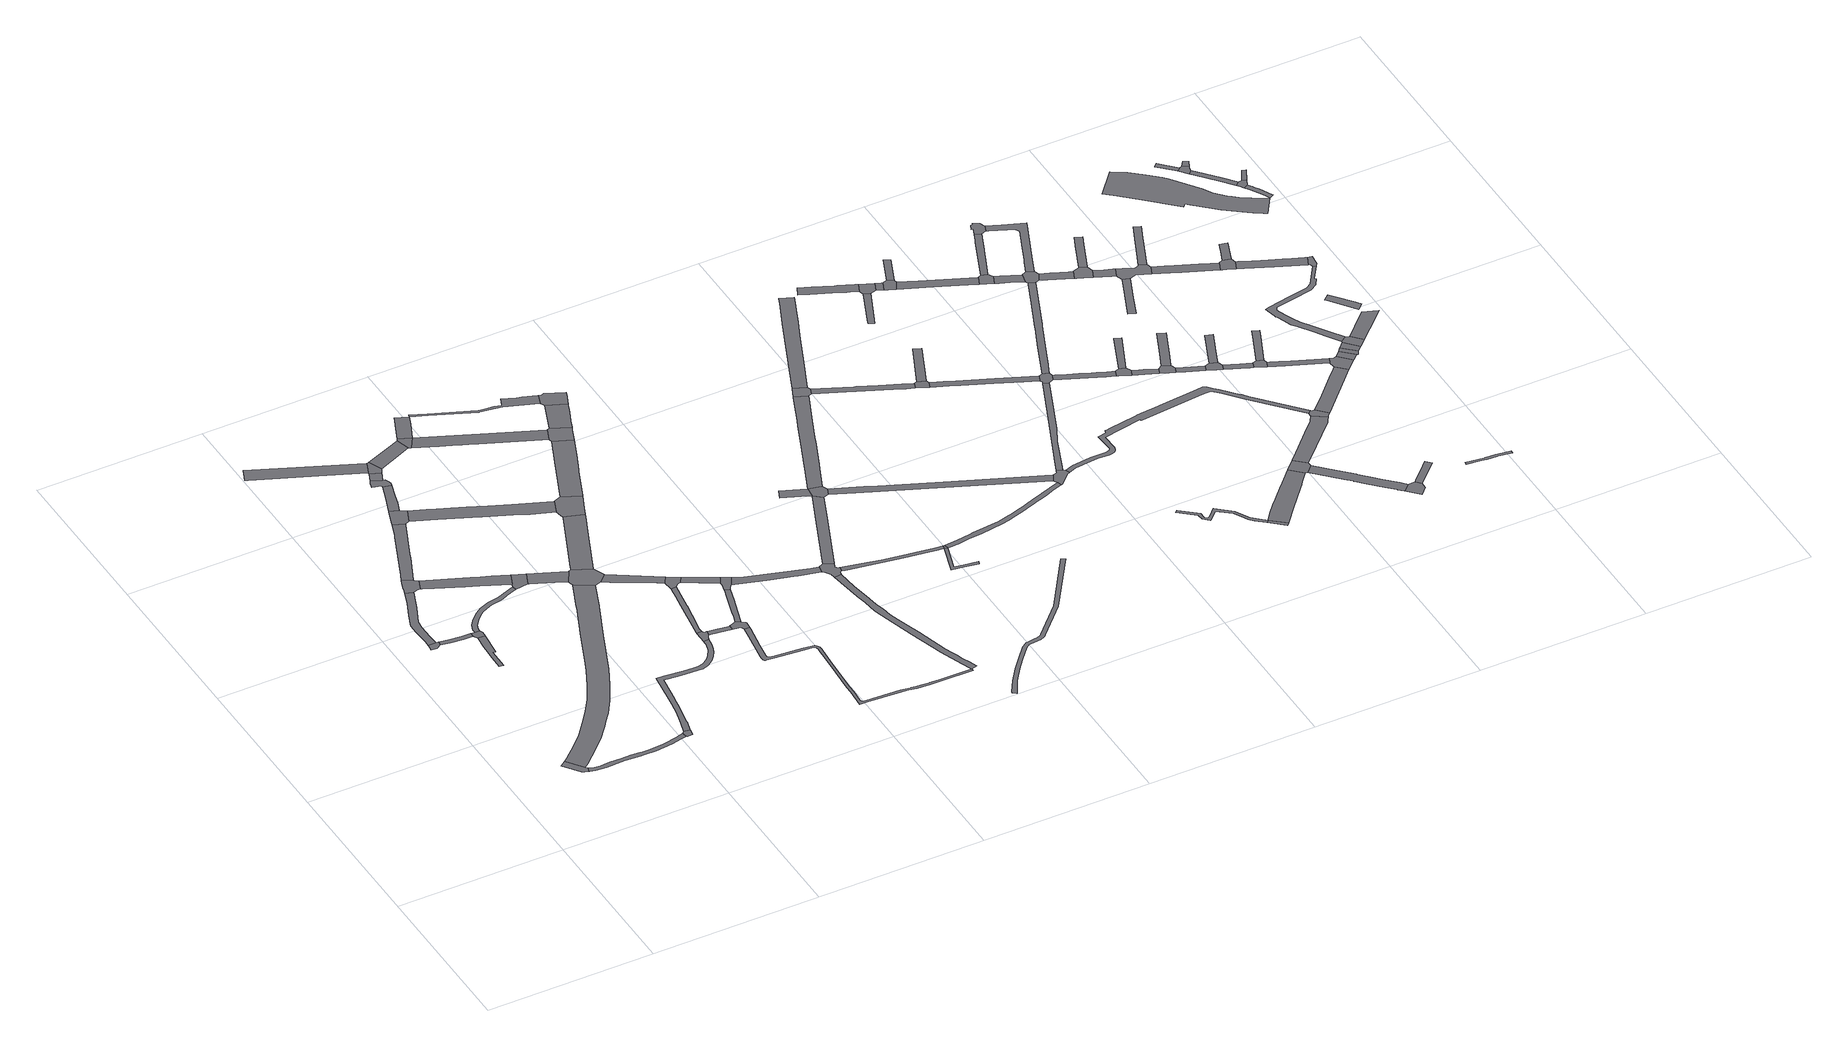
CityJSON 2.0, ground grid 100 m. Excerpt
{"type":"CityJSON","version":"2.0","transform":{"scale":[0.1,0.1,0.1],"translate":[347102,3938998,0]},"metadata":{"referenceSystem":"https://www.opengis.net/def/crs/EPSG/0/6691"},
"CityObjects":{
"road1":{"type":"Road","geometry":[{"type":"MultiSurface","lod":"1","boundaries":[[[0,1,2,3,4,5,6]]]}]},
"road2":{"type":"Road","geometry":[{"type":"MultiSurface","lod":"1","boundaries":[[[7,8,9,10,11,12,13]]]}]},
"road3":{"type":"Road","attributes":{"RoadStructureAttribute.sectionType":"1"},"geometry":[{"type":"MultiSurface","lod":"1","boundaries":[[[5,14,15,16,17,18,19,20,21,22,23,24,25,26,27,28,29,30,31,32,33,34,35,36,37,38,39,40,6]]]}]},
"road4":{"type":"Road","attributes":{"RoadStructureAttribute.sectionType":"1"},"geometry":[{"type":"MultiSurface","lod":"1","boundaries":[[[9,41,42,43,44,45,46,47,48,49,50,51,52,53,54,55,56,57,10]]]}]},
"road5":{"type":"Road","attributes":{"RoadStructureAttribute.sectionType":"1"},"geometry":[{"type":"MultiSurface","lod":"1","boundaries":[[[58,59,60,8,7,61,62,63,64,65]]]}]},
"road6":{"type":"Road","attributes":{"RoadStructureAttribute.sectionType":"1"},"geometry":[{"type":"MultiSurface","lod":"1","boundaries":[[[66,67,68,69,70,71,72,73,74,75]]]}]},
"road7":{"type":"Road","geometry":[{"type":"MultiSurface","lod":"1","boundaries":[[[65,64,75,74,76,77,78]]]}]},
"road8":{"type":"Road","geometry":[{"type":"MultiSurface","lod":"1","boundaries":[[[49,79,80,81,82,83,84,85,86,87,88,50]]]}]},
"road9":{"type":"Road","attributes":{"RoadStructureAttribute.sectionType":"1"},"geometry":[{"type":"MultiSurface","lod":"1","boundaries":[[[89,90,91,92,93,94,95,96,97,98,99,100,101,102,103,1,0,104,105,106,107,108,109,110,111,112,113,114,115,116,117,118,119]]]}]},
"road10":{"type":"Road","geometry":[{"type":"MultiSurface","lod":"1","boundaries":[[[25,120,121,122,123,124,26]]]}]},
"road11":{"type":"Road","attributes":{"RoadStructureAttribute.sectionType":"1"},"geometry":[{"type":"MultiSurface","lod":"1","boundaries":[[[77,125,126,127,128,129,130,131,132,133,134,135,136,137,138,139,140,141,142,143,144,145,78]]]}]},
"road12":{"type":"Road","attributes":{"RoadStructureAttribute.sectionType":"1"},"geometry":[{"type":"MultiSurface","lod":"1","boundaries":[[[146,147,148,149,84,83,150,151,152,153,154]]]}]},
"road13":{"type":"Road","attributes":{"RoadStructureAttribute.sectionType":"1"},"geometry":[{"type":"MultiSurface","lod":"1","boundaries":[[[155,156,157,158,81,80,159,160,161,162,163]]]}]},
"road14":{"type":"Road","attributes":{"RoadStructureAttribute.sectionType":"1"},"geometry":[{"type":"MultiSurface","lod":"1","boundaries":[[[164,165,166,167,168,169,170,171]]]}]},
"road15":{"type":"Road","geometry":[{"type":"MultiSurface","lod":"1","boundaries":[[[172,173,174,175,176,146,154,177]]]}]},
"road16":{"type":"Road","geometry":[{"type":"MultiSurface","lod":"1","boundaries":[[[135,178,179,155,163,136]]]}]},
"road17":{"type":"Road","attributes":{"RoadStructureAttribute.sectionType":"1"},"geometry":[{"type":"MultiSurface","lod":"1","boundaries":[[[180,181,182,183,184,175,174]]]}]},
"road18":{"type":"Road","attributes":{"RoadStructureAttribute.sectionType":"1"},"geometry":[{"type":"MultiSurface","lod":"1","boundaries":[[[185,186,187,188,189,190,191,192,193,194,195,196,197,198,199,200,201,202,124,123,203,204,205,206,207,208,209,210,211,212,213,214,215,216,217,218,219,220,221,222,223]]]}]},
"road19":{"type":"Road","geometry":[{"type":"MultiSurface","lod":"1","boundaries":[[[224,225,183,182,226,227,228,229,230,231]]]}]},
"road20":{"type":"Road","attributes":{"RoadStructureAttribute.sectionType":"1"},"geometry":[{"type":"MultiSurface","lod":"1","boundaries":[[[230,229,232,233]]]}]},
"road21":{"type":"Road","geometry":[{"type":"MultiSurface","lod":"1","boundaries":[[[233,232,234,235,236,164,171]]]}]},
"road22":{"type":"Road","attributes":{"RoadStructureAttribute.sectionType":"1"},"geometry":[{"type":"MultiSurface","lod":"1","boundaries":[[[237,179,178,238,239,240]]]}]},
"road23":{"type":"Road","attributes":{"RoadStructureAttribute.sectionType":"1"},"geometry":[{"type":"MultiSurface","lod":"1","boundaries":[[[234,241,242,243,244,245,235]]]}]},
"road24":{"type":"Road","geometry":[{"type":"MultiSurface","lod":"1","boundaries":[[[246,237,240,89,119,247,248,249]]]}]},
"road25":{"type":"Road","attributes":{"RoadStructureAttribute.sectionType":"1"},"geometry":[{"type":"MultiSurface","lod":"1","boundaries":[[[250,251,252,253,254,255,256,257,258,259,260,261,262,263,264,172,177]]]}]},
"road26":{"type":"Road","geometry":[{"type":"MultiSurface","lod":"1","boundaries":[[[222,265,266,267,268,269,270,271,272,223]]]}]},
"road27":{"type":"Road","geometry":[{"type":"MultiSurface","lod":"1","boundaries":[[[273,244,243,274,275]]]}]},
"road28":{"type":"Road","attributes":{"RoadStructureAttribute.sectionType":"1"},"geometry":[{"type":"MultiSurface","lod":"1","boundaries":[[[276,277,278,279,280,281,282,283,284,285,248,247]]]}]},
"road29":{"type":"Road","attributes":{"RoadStructureAttribute.sectionType":"1"},"geometry":[{"type":"MultiSurface","lod":"1","boundaries":[[[286,287,288,289,267,266,290,291,292,293]]]}]},
"road30":{"type":"Road","attributes":{"RoadStructureAttribute.sectionType":"1"},"geometry":[{"type":"MultiSurface","lod":"1","boundaries":[[[294,295,296,297,298,299,300,301,302,303,304,246,249]]]}]},
"road31":{"type":"Road","attributes":{"RoadStructureAttribute.sectionType":"1"},"geometry":[{"type":"MultiSurface","lod":"1","boundaries":[[[305,306,307,308,309,271,270,310,311,312,313,314,315]]]}]},
"road32":{"type":"Road","attributes":{"RoadStructureAttribute.sectionType":"1"},"geometry":[{"type":"MultiSurface","lod":"1","boundaries":[[[316,317,318,319,320,273,275]]]}]},
"road33":{"type":"Road","geometry":[{"type":"MultiSurface","lod":"1","boundaries":[[[321,322,323,324,325,326,293,292,327,328]]]}]},
"road34":{"type":"Road","geometry":[{"type":"MultiSurface","lod":"1","boundaries":[[[329,330,285,284,305,315,331,332]]]}]},
"road35":{"type":"Road","geometry":[{"type":"MultiSurface","lod":"1","boundaries":[[[333,257,256,334,299,298,335,336]]]}]},
"road36":{"type":"Road","attributes":{"RoadStructureAttribute.sectionType":"1"},"geometry":[{"type":"MultiSurface","lod":"1","boundaries":[[[337,338,339,340,341,342,343,344,326,325]]]}]},
"road37":{"type":"Road","attributes":{"RoadStructureAttribute.sectionType":"1"},"geometry":[{"type":"MultiSurface","lod":"1","boundaries":[[[345,346,347,329,332,348,349,350,351,352]]]}]},
"road38":{"type":"Road","attributes":{"RoadStructureAttribute.sectionType":"1"},"geometry":[{"type":"MultiSurface","lod":"1","boundaries":[[[274,353,354,355,356,357,358,359,360,361,362,363,275]]]}]},
"road39":{"type":"Road","geometry":[{"type":"MultiSurface","lod":"1","boundaries":[[[364,340,339,365,366,367,368,369,345,352]]]}]},
"road40":{"type":"Road","attributes":{"RoadStructureAttribute.sectionType":"1"},"geometry":[{"type":"MultiSurface","lod":"1","boundaries":[[[370,371,372,373,374,375,376,377,378,379,380,381,382,383,384,385,386,387,388,389,390,391,392,393,394,395,396,397,398,399,400,401,402,403,404,405,406,407,408,409,410,411,412,413,414,415,416,417,418,419,420,421,422,423,424,425,426,427,428,429,430,431,432,433,434,435,436,437,438,439,440,441,442,443,444,445,321,328]]]}]},
"road41":{"type":"Road","attributes":{"RoadStructureAttribute.sectionType":"1"},"geometry":[{"type":"MultiSurface","lod":"1","boundaries":[[[446,447,448,449,450,451,452,333,336]]]}]},
"road42":{"type":"Road","attributes":{"RoadStructureAttribute.sectionType":"1"},"geometry":[{"type":"MultiSurface","lod":"1","boundaries":[[[453,454,455,456,457,458,459,460,461,462,463,317,464,465,466,467,468,469,470,471]]]}]},
"road43":{"type":"Road","attributes":{"RoadStructureAttribute.sectionType":"1"},"geometry":[{"type":"MultiSurface","lod":"1","boundaries":[[[472,473,474,368,367,475,476,477,478,479,480,481,482]]]}]},
"road44":{"type":"Road","geometry":[{"type":"MultiSurface","lod":"1","boundaries":[[[451,450,483,484,485,361,360]]]}]},
"road45":{"type":"Road","attributes":{"RoadStructureAttribute.sectionType":"1"},"geometry":[{"type":"MultiSurface","lod":"1","boundaries":[[[484,486,487,488,489,490,491,492,485]]]}]},
"road46":{"type":"Road","attributes":{"RoadStructureAttribute.sectionType":"1"},"geometry":[{"type":"MultiSurface","lod":"1","boundaries":[[[493,494,495,496,497,498,499,500,501,502,503,504,505,506,507,508,509,510,511,512,513,514,515,516,517,518,519,520,521,405]]]}]},
"road47":{"type":"Road","geometry":[{"type":"MultiSurface","lod":"1","boundaries":[[[470,491,490,522,523,524,525,526,471]]]}]},
"road48":{"type":"Road","geometry":[{"type":"MultiSurface","lod":"1","boundaries":[[[482,481,527,528,509,508,529,530,531,532,533,534,535]]]}]},
"road49":{"type":"Road","attributes":{"RoadStructureAttribute.sectionType":"1"},"geometry":[{"type":"MultiSurface","lod":"1","boundaries":[[[536,535,534,537,538,539,540]]]}]},
"road50":{"type":"Road","attributes":{"RoadStructureAttribute.sectionType":"1"},"geometry":[{"type":"MultiSurface","lod":"1","boundaries":[[[541,542,543,544,545,546,531,530,547,548,549,550,551,552]]]}]},
"road51":{"type":"Road","attributes":{"RoadStructureAttribute.sectionType":"1"},"geometry":[{"type":"MultiSurface","lod":"1","boundaries":[[[553,554,555,556,540]]]}]},
"road52":{"type":"Road","geometry":[{"type":"MultiSurface","lod":"1","boundaries":[[[540,539,557,558,559,553]]]}]},
"road53":{"type":"Road","attributes":{"RoadStructureAttribute.sectionType":"1"},"geometry":[{"type":"MultiSurface","lod":"1","boundaries":[[[560,561,562,563,564,565,566,567,568,569,570,571,572,573,574,575,576,577,578,579,580,581,582,583,584,585,586,587,588,589,590,591]]]}]},
"road54":{"type":"Road","attributes":{"RoadStructureAttribute.sectionType":"1"},"geometry":[{"type":"MultiSurface","lod":"1","boundaries":[[[552,592,593,594,595,596,597,598]]]}]},
"road55":{"type":"Road","geometry":[{"type":"MultiSurface","lod":"1","boundaries":[[[599,600,541,552,598,601]]]}]},
"road56":{"type":"Road","attributes":{"RoadStructureAttribute.sectionType":"1"},"geometry":[{"type":"MultiSurface","lod":"1","boundaries":[[[559,602,603,604,605,606,607,608,609,610,611,612,613,614,553]]]}]},
"road57":{"type":"Road","attributes":{"RoadStructureAttribute.sectionType":"1"},"geometry":[{"type":"MultiSurface","lod":"1","boundaries":[[[615,616,617,558,557,618,619,620,621]]]}]},
"road58":{"type":"Road","geometry":[{"type":"MultiSurface","lod":"1","boundaries":[[[608,622,623,624,625,609]]]}]},
"road59":{"type":"Road","attributes":{"RoadStructureAttribute.sectionType":"1"},"geometry":[{"type":"MultiSurface","lod":"1","boundaries":[[[626,627,628,629,630,631,632,633,634,635,636,637,638,639,640,641,642,643,644,645,646,647,648,649,650,651,652,653,654,655,656,599,601]]]}]},
"road60":{"type":"Road","attributes":{"RoadStructureAttribute.sectionType":"1"},"geometry":[{"type":"MultiSurface","lod":"1","boundaries":[[[657,658,659,660,661,623,622,662,663,664,665,666,667]]]}]},
"road61":{"type":"Road","attributes":{"RoadStructureAttribute.sectionType":"1"},"geometry":[{"type":"MultiSurface","lod":"1","boundaries":[[[668,669,670,625,624,671,672,673,674,675,676,677,678,679,680]]]}]},
"road62":{"type":"Road","geometry":[{"type":"MultiSurface","lod":"1","boundaries":[[[681,621,620,644,643,682,683,684,685,686,687,688]]]}]},
"road63":{"type":"Road","geometry":[{"type":"MultiSurface","lod":"1","boundaries":[[[666,689,690,691,692,667]]]}]},
"road64":{"type":"Road","attributes":{"RoadStructureAttribute.sectionType":"1"},"geometry":[{"type":"MultiSurface","lod":"1","boundaries":[[[691,693,694,692]]]}]},
"road65":{"type":"Road","attributes":{"RoadStructureAttribute.sectionType":"1"},"geometry":[{"type":"MultiSurface","lod":"1","boundaries":[[[695,696,697,698,699,700,701,702,703,704,705,706,707,708,709]]]}]},
"road66":{"type":"Road","attributes":{"RoadStructureAttribute.sectionType":"1"},"geometry":[{"type":"MultiSurface","lod":"1","boundaries":[[[687,710,711,712,713,714,715,716,717,718,688]]]}]},
"road67":{"type":"Road","attributes":{"RoadStructureAttribute.sectionType":"1"},"geometry":[{"type":"MultiSurface","lod":"1","boundaries":[[[719,720,721,722,723,724,690,689,725,726,727,728,729]]]}]},
"road68":{"type":"Road","attributes":{"RoadStructureAttribute.sectionType":"1"},"geometry":[{"type":"MultiSurface","lod":"1","boundaries":[[[730,731,732,733,734,735]]]}]},
"road69":{"type":"Road","attributes":{"RoadStructureAttribute.sectionType":"1"},"geometry":[{"type":"MultiSurface","lod":"1","boundaries":[[[736,737,738,739,740,741,742,743,744,745,746,747,748,749,750,751,752,753,754,755,756]]]}]},
"road70":{"type":"Road","geometry":[{"type":"MultiSurface","lod":"1","boundaries":[[[702,701,735,734,757,758]]]}]},
"road71":{"type":"Road","attributes":{"RoadStructureAttribute.sectionType":"1"},"geometry":[{"type":"MultiSurface","lod":"1","boundaries":[[[757,759,760,761,758]]]}]},
"road72":{"type":"Road","geometry":[{"type":"MultiSurface","lod":"1","boundaries":[[[760,759,762,763,764,765,766]]]}]},
"road73":{"type":"Road","geometry":[{"type":"MultiSurface","lod":"1","boundaries":[[[736,756,767,768]]]}]},
"road74":{"type":"Road","geometry":[{"type":"MultiSurface","lod":"1","boundaries":[[[769,719,729,770,715,714,771,772,773]]]}]},
"road75":{"type":"Road","attributes":{"RoadStructureAttribute.sectionType":"1"},"geometry":[{"type":"MultiSurface","lod":"1","boundaries":[[[765,774,775,766]]]}]},
"road76":{"type":"Road","attributes":{"RoadStructureAttribute.sectionType":"1"},"geometry":[{"type":"MultiSurface","lod":"1","boundaries":[[[776,777,778,779,780,781,782,783,772,771,784,785,786]]]}]},
"road77":{"type":"Road","attributes":{"RoadStructureAttribute.sectionType":"1"},"geometry":[{"type":"MultiSurface","lod":"1","boundaries":[[[787,764,763,788,789,790,791,792]]]}]},
"road78":{"type":"Road","attributes":{"RoadStructureAttribute.sectionType":"1"},"geometry":[{"type":"MultiSurface","lod":"1","boundaries":[[[793,794,795,796,797,798,799,800,801,802,803,804,805,736,768]]]}]},
"road79":{"type":"Road","attributes":{"RoadStructureAttribute.sectionType":"1"},"geometry":[{"type":"MultiSurface","lod":"1","boundaries":[[[806,807,808,809,810,811,812,813,814,815,816,817,818,819,820,821,822,823,824,825,826,827,828,829,830,831,832,833,834,835,836,837,838,686,685,839,840,841,842,843,844,845,846,847,848,849,850,851,852,853,854,855,856,857,858,859,860,861,862,863,864,865,866,867,868,869,870,871,872,873,874,875,876,877]]]}]},
"road80":{"type":"Road","attributes":{"RoadStructureAttribute.sectionType":"1"},"geometry":[{"type":"MultiSurface","lod":"1","boundaries":[[[878,879,880,881,882,883,884,885,886,887,888,889,890,891,892,893,894,895,769,773]]]}]},
"road81":{"type":"Road","geometry":[{"type":"MultiSurface","lod":"1","boundaries":[[[776,786,896,897,898,899,900,901]]]}]},
"road82":{"type":"Road","geometry":[{"type":"MultiSurface","lod":"1","boundaries":[[[791,902,903,904,905,792]]]}]},
"road83":{"type":"Road","attributes":{"RoadStructureAttribute.sectionType":"1"},"geometry":[{"type":"MultiSurface","lod":"1","boundaries":[[[906,907,908,909,898,897,910,911]]]}]},
"road84":{"type":"Road","geometry":[{"type":"MultiSurface","lod":"1","boundaries":[[[912,799,798,913,914,915,916,917]]]}]},
"road85":{"type":"Road","attributes":{"RoadStructureAttribute.sectionType":"1"},"geometry":[{"type":"MultiSurface","lod":"1","boundaries":[[[900,918,919,901]]]}]},
"road86":{"type":"Road","attributes":{"RoadStructureAttribute.sectionType":"1"},"geometry":[{"type":"MultiSurface","lod":"1","boundaries":[[[902,920,921,922,923,924,903]]]}]},
"road87":{"type":"Road","attributes":{"RoadStructureAttribute.sectionType":"1"},"geometry":[{"type":"MultiSurface","lod":"1","boundaries":[[[904,925,926,927,928,929,930,931,932,933,905]]]}]},
"road88":{"type":"Road","geometry":[{"type":"MultiSurface","lod":"1","boundaries":[[[934,935,936,937,938,906,911]]]}]},
"road89":{"type":"Road","geometry":[{"type":"MultiSurface","lod":"1","boundaries":[[[939,940,941,923,922,887,886,942]]]}]},
"road90":{"type":"Road","attributes":{"RoadStructureAttribute.sectionType":"1"},"geometry":[{"type":"MultiSurface","lod":"1","boundaries":[[[943,944,945,946,947,948,949,914,913,950,951,952,953,954,955,956,957,958,959,960]]]}]},
"road91":{"type":"Road","attributes":{"RoadStructureAttribute.sectionType":"1"},"geometry":[{"type":"MultiSurface","lod":"1","boundaries":[[[961,962,963,964,965,966,936,935]]]}]},
"road92":{"type":"Road","attributes":{"RoadStructureAttribute.sectionType":"1"},"geometry":[{"type":"MultiSurface","lod":"1","boundaries":[[[967,968,969,970,938,937]]]}]},
"road93":{"type":"Road","attributes":{"RoadStructureAttribute.sectionType":"1"},"geometry":[{"type":"MultiSurface","lod":"1","boundaries":[[[916,971,972,973,974,975,976,977,978,917]]]}]},
"road94":{"type":"Road","geometry":[{"type":"MultiSurface","lod":"1","boundaries":[[[979,980,981,982,983,984,930,929,985,986,987,988]]]}]},
"road95":{"type":"Road","attributes":{"RoadStructureAttribute.sectionType":"1"},"geometry":[{"type":"MultiSurface","lod":"1","boundaries":[[[989,990,991,992,993,994,939,942]]]}]},
"road96":{"type":"Road","geometry":[{"type":"MultiSurface","lod":"1","boundaries":[[[995,964,963,996,997,998,999]]]}]},
"road97":{"type":"Road","attributes":{"RoadStructureAttribute.sectionType":"1"},"geometry":[{"type":"MultiSurface","lod":"1","boundaries":[[[1000,1001,1002,1003,1004,1005,1006,1007,941,940,1008,1009,1010,1011,1012,1013,986,985]]]}]},
"road98":{"type":"Road","geometry":[{"type":"MultiSurface","lod":"1","boundaries":[[[1014,1015,1016,1017,943,960]]]}]},
"road99":{"type":"Road","geometry":[{"type":"MultiSurface","lod":"1","boundaries":[[[1018,1019,1020,1021,990,989,1022,1023,1024]]]}]},
"road100":{"type":"Road","attributes":{"RoadStructureAttribute.sectionType":"1"},"geometry":[{"type":"MultiSurface","lod":"1","boundaries":[[[1025,1026,1027,998,997,1028,1029,1030,1031,1032]]]}]},
"road101":{"type":"Road","attributes":{"RoadStructureAttribute.sectionType":"1"},"geometry":[{"type":"MultiSurface","lod":"1","boundaries":[[[1033,1034,1035,1036,995,999]]]}]},
"road102":{"type":"Road","attributes":{"RoadStructureAttribute.sectionType":"1"},"geometry":[{"type":"MultiSurface","lod":"1","boundaries":[[[1037,1038,1039,1040,1041,1042]]]}]},
"road103":{"type":"Road","geometry":[{"type":"MultiSurface","lod":"1","boundaries":[[[975,974,1043,1044,1045,1046,806,877]]]}]},
"road104":{"type":"Road","attributes":{"RoadStructureAttribute.sectionType":"1"},"geometry":[{"type":"MultiSurface","lod":"1","boundaries":[[[1047,1048,1049,1050,1051,1052,1053,1017,1016]]]}]},
"road105":{"type":"Road","attributes":{"RoadStructureAttribute.sectionType":"1"},"geometry":[{"type":"MultiSurface","lod":"1","boundaries":[[[1054,1055,1056,1057,1058,1018,1024]]]}]},
"road106":{"type":"Road","geometry":[{"type":"MultiSurface","lod":"1","boundaries":[[[1059,1060,1061,1025,1032,1062]]]}]},
"road107":{"type":"Road","attributes":{"RoadStructureAttribute.sectionType":"1"},"geometry":[{"type":"MultiSurface","lod":"1","boundaries":[[[1063,1064,1065,1066,1020,1019]]]}]},
"road108":{"type":"Road","geometry":[{"type":"MultiSurface","lod":"1","boundaries":[[[1037,1042,1067,1068,1069,1070,1071,1072,1073,1074,1075,1056,1055]]]}]},
"road109":{"type":"Road","attributes":{"RoadStructureAttribute.sectionType":"1"},"geometry":[{"type":"MultiSurface","lod":"1","boundaries":[[[1060,1076,1077,1078,1079,1061]]]}]},
"road110":{"type":"Road","attributes":{"RoadStructureAttribute.sectionType":"1"},"geometry":[{"type":"MultiSurface","lod":"1","boundaries":[[[1080,1081,1082,1083,1084,1085,1086,1087,1045,1044]]]}]},
"road111":{"type":"Road","attributes":{"RoadStructureAttribute.sectionType":"1"},"geometry":[{"type":"MultiSurface","lod":"1","boundaries":[[[1088,1089,1090,1091,1092,1093,1094,1095,1096,1059,1062]]]}]},
"road112":{"type":"Road","attributes":{"RoadStructureAttribute.sectionType":"1"},"geometry":[{"type":"MultiSurface","lod":"1","boundaries":[[[1097,1098,1099,1100,1101,1072,1071]]]}]},
"road113":{"type":"Road","attributes":{"RoadStructureAttribute.sectionType":"1"},"geometry":[{"type":"MultiSurface","lod":"1","boundaries":[[[1102,1103,1104,1105,1106,1107,1108,1109,1110,1111,1112,1113,1114,1115]]]}]},
"road114":{"type":"Road","attributes":{"RoadStructureAttribute.sectionType":"1"},"geometry":[{"type":"MultiSurface","lod":"1","boundaries":[[[1069,1116,1117,1118,1119,1120,1121,1122,1123,1124,1125,1126,1070]]]}]},
"road115":{"type":"Road","geometry":[{"type":"MultiSurface","lod":"1","boundaries":[[[1127,1091,1090,1082,1081,1128,1129,1130]]]}]},
"road116":{"type":"Road","attributes":{"RoadStructureAttribute.sectionType":"1"},"geometry":[{"type":"MultiSurface","lod":"1","boundaries":[[[1129,1131,1132,1130]]]}]},
"road117":{"type":"Road","geometry":[{"type":"MultiSurface","lod":"1","boundaries":[[[1132,1131,1133,1134,1135]]]}]},
"road118":{"type":"Road","attributes":{"RoadStructureAttribute.sectionType":"1"},"geometry":[{"type":"MultiSurface","lod":"1","boundaries":[[[1136,1137,1138,1135,1134]]]}]},
"road119":{"type":"Road","geometry":[{"type":"MultiSurface","lod":"1","boundaries":[[[1121,1120,1139,1140,1141,1142,1143,1144]]]}]},
"road120":{"type":"Road","geometry":[{"type":"MultiSurface","lod":"1","boundaries":[[[1136,1145,1146,1147,1148,1149,1150,1137]]]}]},
"road121":{"type":"Road","attributes":{"RoadStructureAttribute.sectionType":"1"},"geometry":[{"type":"MultiSurface","lod":"1","boundaries":[[[1151,1152,1153,1154,1155,1156,1157,1158,1159,1160,1161,1162,1163,1164,1165,1166,1167,1150,1149,1168,1169,1170,1171,1172,1173,1174,1175,1176,1177,1178,1179,1180,1181,1182,1183,1184]]]}]},
"road122":{"type":"Road","attributes":{"RoadStructureAttribute.sectionType":"1"},"geometry":[{"type":"MultiSurface","lod":"1","boundaries":[[[1143,1185,1186,1187,1144]]]}]},
"road123":{"type":"Road","attributes":{"RoadStructureAttribute.sectionType":"1"},"geometry":[{"type":"MultiSurface","lod":"1","boundaries":[[[1188,1189,1190,1147,1146,1191,1192,1193]]]}]},
"road124":{"type":"Road","attributes":{"RoadStructureAttribute.sectionType":"1"},"geometry":[{"type":"MultiSurface","lod":"1","boundaries":[[[1194,1195,1196,1197,1198,1199,1142,1141,1200,1201,1202,1203]]]}]},
"road125":{"type":"Road","attributes":{"RoadStructureAttribute.sectionType":"1"},"geometry":[{"type":"MultiSurface","lod":"1","boundaries":[[[1204,1205,1206,1207,1208,1209,1210]]]}]},
"road126":{"type":"Road","attributes":{"function":"3","RoadStructureAttribute.sectionType":"1"},"geometry":[{"type":"MultiSurface","lod":"1","boundaries":[[[1211,1212,1213,1214,1215,1216,1217,1218,1219,1220,1221,1222,1223,1224,1225,1226,1227,1228,1229,1230,1231,1232,1233,1234,1235,1236]]]}]},
"road127":{"type":"Road","geometry":[{"type":"MultiSurface","lod":"1","boundaries":[[[1237,1238,1203,1202,1239,1151,1184]]]}]},
"road128":{"type":"Road","attributes":{"RoadStructureAttribute.sectionType":"1"},"geometry":[{"type":"MultiSurface","lod":"1","boundaries":[[[1240,1241,1242,1243,1244,1245]]]}]},
"road129":{"type":"Road","geometry":[{"type":"MultiSurface","lod":"1","boundaries":[[[1246,1247,1248,1249,1250,1240,1245]]]}]},
"road130":{"type":"Road","attributes":{"RoadStructureAttribute.sectionType":"1"},"geometry":[{"type":"MultiSurface","lod":"1","boundaries":[[[1249,1251,1252,1250]]]}]},
"road131":{"type":"Road","attributes":{"RoadStructureAttribute.sectionType":"1"},"geometry":[{"type":"MultiSurface","lod":"1","boundaries":[[[1253,1254,1247,1246,1255,1256,1257,1258]]]}]},
"road132":{"type":"Road","geometry":[{"type":"MultiSurface","lod":"1","boundaries":[[[1259,1260,1261,1262,1258,1257,1263,1264,1265,1266,1267,1268]]]}]},
"road133":{"type":"Road","attributes":{"RoadStructureAttribute.sectionType":"1"},"geometry":[{"type":"MultiSurface","lod":"1","boundaries":[[[1269,1270,1271,1272,1273,1274,1275,1276,1266,1265,1277,1278,1279,1280]]]}]},
"road134":{"type":"Road","attributes":{"RoadStructureAttribute.sectionType":"1"},"geometry":[{"type":"MultiSurface","lod":"1","boundaries":[[[1281,1282,1283,1284,1259,1268]]]}]}
},
"vertices":[
[436,555,0],[365,652,0],[329,625,0],[401,529,0],[415,521,0],[436,514,0],[445,544,0],
[255,1828,0],[260,1855,0],[244,1857,0],[198,1858,0],[198,1839,0],[193,1815,0],[226,1810,0],
[437,514,0],[441,513,0],[474,504,0],[515,500,0],[538,500,0],[651,503,0],[744,498,0],[758,497,0],[834,493,0],[937,506,0],[999,523,0],[1032,527,0],[1027,558,0],[1003,551,0],[990,547,0],[897,529,0],[813,522,0],[793,523,0],[767,524,0],[752,524,0],[700,528,0],[644,529,0],[575,529,0],[544,528,0],[516,526,0],[480,529,0],[459,535,0],
[243,1869,0],[242,1920,0],[240,2006,0],[245,2056,0],[262,2094,0],[278,2126,0],[295,2164,0],[310,2202,0],[344,2285,0],[298,2302,0],[269,2222,0],[254,2189,0],[227,2127,0],[193,2045,0],[194,1985,0],[195,1966,0],[199,1894,0],
[426,1837,0],[389,1838,0],[312,1846,0],[309,1819,0],[387,1811,0],[422,1810,0],[443,1809,0],[444,1837,0],
[459,1781,0],[451,1705,0],[448,1657,0],[446,1608,0],[444,1520,0],[469,1518,0],[468,1640,0],[487,1638,0],[501,1781,0],[459,1786,0],
[504,1814,0],[496,1835,0],[469,1836,0],
[370,2297,0],[387,2296,0],[414,2361,0],[395,2369,0],[393,2381,0],[335,2406,0],[327,2387,0],[320,2368,0],[314,2352,0],[305,2320,0],
[1115,1939,0],[1043,1764,0],[1042,1761,0],[944,1534,0],[867,1352,0],[833,1271,0],[778,1156,0],[720,1052,0],[662,965,0],[600,885,0],[543,817,0],[535,808,0],[471,743,0],[417,695,0],[387,667,0],[462,574,0],[554,656,0],[591,694,0],[624,727,0],[684,799,0],[694,809,0],[718,841,0],[760,895,0],[822,989,0],[866,1068,0],[884,1101,0],[942,1221,0],[1054,1487,0],[1150,1709,0],[1152,1714,0],[1219,1876,0],
[1038,528,0],[1040,522,0],[1071,523,0],[1078,564,0],[1041,570,0],
[497,1853,0],[508,1882,0],[536,1917,0],[568,1951,0],[589,1965,0],[622,1980,0],[657,1995,0],[725,2007,0],[733,2010,0],[768,2025,0],[833,2050,0],[827,2077,0],[759,2051,0],[717,2035,0],[651,2024,0],[589,1997,0],[574,1990,0],[550,1973,0],[514,1936,0],[483,1896,0],[469,1859,0],
[516,2841,0],[485,2756,0],[481,2747,0],[353,2448,0],[468,2550,0],[480,2578,0],[481,2581,0],[578,2802,0],[584,2816,0],
[866,2170,0],[774,2209,0],[719,2232,0],[670,2253,0],[397,2291,0],[454,2263,0],[608,2197,0],[677,2167,0],[835,2095,0],
[648,3363,0],[260,3530,0],[41,3623,0],[8,3546,0],[25,3539,0],[183,3471,0],[410,3374,0],[615,3286,0],
[643,2909,0],[614,2921,0],[608,2933,0],[556,2952,0],[525,2866,0],[608,2827,0],
[909,2059,0],[942,2138,0],
[631,2993,0],[650,3056,0],[673,3135,0],[626,3149,0],[594,3057,0],
[1496,1174,0],[1496,1158,0],[1484,1111,0],[1457,1067,0],[1433,1042,0],[1406,1025,0],[1401,1022,0],[1371,1016,0],[1343,1015,0],[1285,1018,0],[1174,1033,0],[1128,1034,0],[1102,849,0],[1096,806,0],[1089,763,0],[1085,742,0],[1074,684,0],[1062,640,0],[1079,572,0],[1094,631,0],[1094,633,0],[1111,719,0],[1119,771,0],[1125,809,0],[1129,834,0],[1151,984,0],[1154,1002,0],[1180,999,0],[1257,992,0],[1382,986,0],[1384,986,0],[1423,998,0],[1456,1024,0],[1481,1050,0],[1498,1079,0],[1511,1106,0],[1522,1145,0],[1529,1187,0],[1497,1188,0],
[573,3171,0],[624,3156,0],[680,3158,0],[676,3167,0],[665,3192,0],[653,3197,0],[592,3224,0],[583,3205,0],
[678,3252,0],[617,3279,0],
[693,3284,0],[660,3363,0],[655,3360,0],
[1153,2049,0],[916,2056,0],[1083,1983,0],[1106,1972,0],
[823,3339,0],[847,3348,0],[901,3371,0],[880,3453,0],[796,3418,0],
[1166,2053,0],[1257,1889,0],[1305,1935,0],[1276,2003,0],
[750,2766,0],[960,2676,0],[968,2673,0],[1159,2591,0],[1202,2571,0],[1309,2529,0],[1332,2520,0],[1366,2603,0],[1160,2690,0],[1001,2757,0],[988,2763,0],[936,2785,0],[861,2817,0],[788,2847,0],[740,2867,0],
[1538,1209,0],[1547,1220,0],[1552,1251,0],[1544,1252,0],[1533,1253,0],[1528,1264,0],[1499,1265,0],[1498,1225,0],
[887,3467,0],[916,3364,0],[962,3435,0],
[1302,1862,0],[1320,1851,0],[1359,1829,0],[1377,1819,0],[1426,1791,0],[1473,1765,0],[1477,1763,0],[1519,1739,0],[1553,1720,0],[1580,1762,0],
[1678,1234,0],[1626,1241,0],[1613,1243,0],[1557,1250,0],[1594,1216,0],[1606,1214,0],[1680,1203,0],[1682,1234,0],
[1287,2031,0],[1321,2109,0],[1389,2268,0],[1450,2410,0],[1458,2428,0],[1344,2468,0],[1340,2458,0],[1247,2241,0],[1236,2216,0],[1177,2078,0],[1171,2065,0],
[1557,1657,0],[1557,1648,0],[1548,1590,0],[1536,1512,0],[1499,1273,0],[1528,1290,0],[1549,1408,0],[1563,1491,0],[1564,1497,0],[1574,1558,0],[1590,1659,0],
[1007,3539,0],[1032,3598,0],[957,3630,0],[948,3608,0],[933,3575,0],
[1768,1175,0],[1772,1215,0],[1771,1222,0],[1748,1233,0],[1751,1242,0],[1722,1251,0],[1728,1195,0],[1738,1178,0],
[1649,1721,0],[1617,1738,0],[1603,1675,0],[1627,1683,0],
[1411,2621,0],[1340,2486,0],[1480,2479,0],[1521,2573,0],
[1795,1383,0],[1804,1413,0],[1831,1506,0],[1801,1514,0],[1798,1501,0],[1790,1471,0],[1748,1333,0],[1738,1294,0],
[1832,1618,0],[1789,1642,0],[1758,1660,0],[1644,1675,0],[1714,1631,0],[1739,1617,0],[1770,1601,0],[1810,1577,0],
[1053,3306,0],[1148,3265,0],[1167,3257,0],[1199,3244,0],[1248,3222,0],[1558,3091,0],[1560,3090,0],[1591,3077,0],[1623,3151,0],[1296,3291,0],[1168,3346,0],
[1812,1558,0],[1839,1517,0],[1846,1528,0],[1855,1535,0],[1884,1590,0],[1849,1609,0],
[1727,1108,0],[1701,931,0],[1700,924,0],[1700,913,0],[1702,899,0],[1703,895,0],[1704,894,0],[1706,891,0],[1710,889,0],[1716,889,0],[1750,886,0],[1934,868,0],[1983,862,0],[1991,860,0],[1995,856,0],[1998,853,0],[2000,847,0],[2001,840,0],[2001,832,0],[1998,788,0],[1992,691,0],[1980,483,0],[1978,437,0],[1971,324,0],[2014,321,0],[2217,310,0],[2245,307,0],[2269,303,0],[2273,303,0],[2303,298,0],[2333,295,0],[2383,292,0],[2400,291,0],[2437,290,0],[2636,285,0],[2636,300,0],[2438,305,0],[2384,307,0],[2381,307,0],[2335,310,0],[2305,313,0],[2279,317,0],[2275,318,0],[2247,322,0],[2219,325,0],[2015,336,0],[2006,337,0],[2004,337,0],[2000,338,0],[1996,340,0],[1993,343,0],[1991,347,0],[1989,351,0],[1988,355,0],[1988,357,0],[1993,434,0],[1995,479,0],[2007,690,0],[2013,787,0],[2016,831,0],[2017,841,0],[2015,851,0],[2011,860,0],[2006,867,0],[1997,874,0],[1986,876,0],[1936,883,0],[1760,900,0],[1755,901,0],[1736,906,0],[1733,908,0],[1730,911,0],[1730,914,0],[1730,923,0],[1742,1014,0],[1767,1158,0],
[1603,2764,0],[1625,2814,0],[1632,2830,0],[1647,2866,0],[1707,3009,0],[1596,3055,0],[1528,2895,0],
[1638,3459,0],[1610,3469,0],[1532,3500,0],[1524,3481,0],[1510,3451,0],[1470,3462,0],[1420,3465,0],[1386,3471,0],[1382,3472,0],[1132,3575,0],[1038,3613,0],[1126,3561,0],[1377,3456,0],[1381,3456,0],[1419,3449,0],[1470,3444,0],[1508,3435,0],[1698,3368,0],[1720,3430,0],
[2294,1455,0],[1948,1561,0],[1926,1568,0],[1869,1532,0],[1873,1531,0],[2037,1480,0],[2198,1434,0],[2201,1433,0],[2202,1433,0],[2327,1401,0],[2338,1445,0],
[1740,3089,0],[1749,3109,0],[1638,3156,0],
[1769,3158,0],[1785,3195,0],[1808,3250,0],[1820,3279,0],[1826,3293,0],[1711,3341,0],[1641,3162,0],
[2671,313,0],[2651,364,0],[2635,405,0],[2621,444,0],[2611,469,0],[2593,517,0],[2537,710,0],[2512,786,0],[2490,855,0],[2475,915,0],[2464,970,0],[2452,1027,0],[2438,1111,0],[2421,1216,0],[2415,1276,0],[2410,1335,0],[2368,1329,0],[2395,1136,0],[2395,1131,0],[2407,1064,0],[2419,980,0],[2432,926,0],[2455,846,0],[2495,708,0],[2560,503,0],[2585,436,0],[2601,391,0],[2611,364,0],[2633,308,0],
[1836,3317,0],[1848,3345,0],[1864,3383,0],[1754,3430,0],[1735,3424,0],
[2338,1398,0],[2363,1360,0],[2413,1354,0],[2425,1359,0],[2431,1388,0],[2418,1391,0],[2408,1406,0],[2421,1434,0],[2365,1458,0],
[2503,1781,0],[2495,1609,0],[2582,1812,0],[2640,1949,0],[2592,1990,0],
[2998,1286,0],[2954,1293,0],[2880,1304,0],[2769,1319,0],[2656,1339,0],[2550,1364,0],[2443,1354,0],[2457,1350,0],[2766,1296,0],[2877,1281,0],[2951,1271,0],[2994,1264,0],
[2598,2053,0],[2456,2113,0],[2432,2058,0],[2574,1998,0],
[2672,1958,0],[2691,2004,0],[2678,2036,0],
[2764,31,0],[2800,98,0],[2858,180,0],[2912,245,0],[2978,318,0],[3002,336,0],[3013,338,0],[3057,341,0],[3079,344,0],[3103,354,0],[3114,365,0],[3115,366,0],[3293,546,0],[3517,879,0],[3496,893,0],[3273,562,0],[3098,384,0],[3089,375,0],[3072,368,0],[3055,366,0],[3047,365,0],[3016,361,0],[2993,358,0],[2985,352,0],[2963,334,0],[2896,260,0],[2840,192,0],[2779,108,0],[2731,31,0],[2728,23,0],[2727,22,0],[2749,6,0],
[2941,1088,0],[3012,1076,0],[3095,1063,0],[3103,1080,0],[3019,1094,0],[2964,1103,0],[3012,1258,0],
[3010,1286,0],[3006,1285,0],[3013,1262,0],
[2724,2143,0],[2762,2233,0],[2773,2258,0],[2827,2385,0],[2841,2418,0],[2906,2571,0],[2979,2740,0],[2904,2772,0],[2862,2675,0],[2836,2613,0],[2798,2523,0],[2769,2455,0],[2655,2184,0],
[3262,1760,0],[2900,1915,0],[2871,1927,0],[2805,1901,0],[3245,1713,0],[3774,1488,0],[3798,1532,0],
[2997,2747,0],[3014,2786,0],[3006,2805,0],[2931,2837,0],
[3040,1261,0],[3078,1263,0],[3081,1263,0],[3154,1274,0],[3225,1279,0],[3364,1300,0],[3415,1312,0],[3458,1323,0],[3516,1339,0],[3517,1340,0],[3570,1359,0],[3576,1362,0],[3602,1371,0],[3635,1382,0],[3665,1392,0],[3690,1401,0],[3745,1421,0],[3797,1439,0],[3788,1465,0],[3671,1423,0],[3627,1409,0],[3563,1387,0],[3548,1382,0],[3515,1371,0],[3475,1358,0],[3448,1351,0],[3429,1346,0],[3356,1326,0],[3194,1308,0],[3171,1305,0],[3092,1295,0],
[3469,2590,0],[3463,2592,0],[3348,2642,0],[3238,2689,0],[3228,2693,0],[3213,2654,0],[3219,2652,0],[3443,2555,0],[3462,2546,0],[3507,2527,0],[3523,2566,0],
[3217,3500,0],[3150,3346,0],[2995,2987,0],[3102,3027,0],[3158,3155,0],[3172,3189,0],[3182,3211,0],[3240,3343,0],[3246,3357,0],[3280,3435,0],[3283,3442,0],[3311,3508,0],[3233,3538,0],
[3824,1539,0],[3803,1442,0],[3846,1481,0],[3866,1500,0],[3886,1508,0],[3876,1533,0],[3863,1545,0],[3832,1558,0],
[3577,2497,0],[3594,2536,0],[3587,2554,0],[3539,2569,0],
[3698,2805,0],[3654,2823,0],
[3374,3499,0],[3395,3490,0],[3468,3459,0],[3541,3427,0],[3576,3412,0],[3593,3405,0],[3636,3386,0],[3660,3442,0],[3646,3448,0],[3602,3467,0],[3557,3486,0],[3546,3491,0],[3433,3540,0],[3361,3571,0],[3335,3516,0],
[3873,1568,0],[3953,1772,0],[4000,1864,0],[4062,2009,0],[4154,2226,0],[4122,2239,0],[4027,2016,0],[4005,1966,0],[3852,1605,0],
[4136,2304,0],[3919,2396,0],[3764,2463,0],[3690,2494,0],[3666,2504,0],[3602,2532,0],[3673,2456,0],[3729,2431,0],[3892,2361,0],[4038,2299,0],[4117,2266,0],
[3552,3135,0],[3548,3126,0],[3550,3125,0],[3581,3111,0],[3681,3342,0],[3644,3358,0],
[4617,650,0],[4566,695,0],[4544,720,0],[4498,800,0],[4408,877,0],[4361,830,0],[4349,820,0],[4332,836,0],[4330,873,0],[4233,956,0],[4219,944,0],[4312,865,0],[4315,828,0],[4348,795,0],[4374,817,0],[4409,852,0],[4484,788,0],[4518,730,0],[4529,709,0],[4553,682,0],[4605,636,0],
[3717,3352,0],[3741,3407,0],
[3757,3334,0],[3781,3390,0],[3776,3392,0],
[3778,3325,0],[3818,3308,0],[3846,3362,0],[3844,3379,0],[3810,3398,0],
[4690,564,0],[4702,578,0],
[4156,2312,0],[4126,2248,0],[4182,2238,0],[4198,2275,0],[4193,2298,0],
[3910,3541,0],[3874,3558,0],
[4507,2143,0],[4493,2149,0],[4441,2171,0],[4417,2182,0],[4392,2192,0],[4330,2218,0],[4271,2244,0],[4213,2268,0],[4225,2220,0],[4443,2126,0],[4491,2106,0],
[3958,3314,0],[3928,3261,0],[4000,3230,0],[4171,3156,0],[4225,3133,0],[4248,3188,0],
[4721,600,0],[4781,671,0],[4901,811,0],[4917,830,0],[4933,849,0],[4983,907,0],[4913,974,0],[4834,892,0],[4814,872,0],[4735,790,0],[4702,755,0],[4654,698,0],[4621,654,0],
[5258,1357,0],[5183,1443,0],[5026,1621,0],[5003,1649,0],[5000,1646,0],[4915,1745,0],[4893,1770,0],[4885,1780,0],[4871,1795,0],[4866,1800,0],[4860,1803,0],[4852,1805,0],[4816,1802,0],[4599,1781,0],[4526,1774,0],[4516,1773,0],[4433,1765,0],[4422,1763,0],[4256,1735,0],[4226,1729,0],[4221,1729,0],[4213,1710,0],[4164,1701,0],[4169,1589,0],[4167,1583,0],[4163,1577,0],[4159,1573,0],[4152,1570,0],[4139,1566,0],[4135,1565,0],[4073,1569,0],[4045,1567,0],[3928,1555,0],[3933,1527,0],[4027,1537,0],[4074,1542,0],[4142,1537,0],[4143,1537,0],[4163,1541,0],[4174,1544,0],[4179,1548,0],[4185,1552,0],[4189,1558,0],[4193,1566,0],[4197,1579,0],[4193,1678,0],[4233,1688,0],[4250,1691,0],[4311,1701,0],[4429,1722,0],[4430,1714,0],[4440,1715,0],[4797,1749,0],[4851,1754,0],[4854,1754,0],[4857,1754,0],[4860,1754,0],[4863,1753,0],[4866,1753,0],[4869,1752,0],[4871,1751,0],[4874,1750,0],[4877,1748,0],[4880,1747,0],[4882,1745,0],[4884,1743,0],[4886,1741,0],[4888,1739,0],[4916,1707,0],[5005,1603,0],[5072,1526,0],[5237,1339,0],
[4201,2318,0],[4219,2360,0],[4252,2437,0],[4262,2460,0],[4338,2637,0],[4350,2665,0],[4356,2678,0],[4494,3003,0],[4495,3003,0],[4458,3019,0],[4455,3011,0],[4392,2863,0],[4313,2678,0],[4307,2664,0],[4268,2574,0],[4244,2519,0],[4185,2381,0],[4163,2328,0],
[4503,2100,0],[4568,2072,0],[4585,2110,0],[4571,2142,0],[4571,2143,0],[4532,2153,0],
[4298,3101,0],[4322,3157,0],[4305,3186,0],[4268,3195,0],
[4720,2052,0],[4653,2081,0],[4646,2084,0],[4599,2104,0],[4631,2045,0],[4704,2015,0],
[4972,1035,0],[4996,906,0],[5039,949,0],[5037,950,0],[5037,973,0],[4973,1035,0],
[4671,2374,0],[4634,2393,0],
[4321,3091,0],[4376,3068,0],[4449,3036,0],[4463,3096,0],[4356,3142,0],
[4364,3324,0],[4374,3346,0],[4401,3408,0],[4406,3422,0],[4439,3502,0],[4402,3517,0],[4382,3470,0],[4377,3458,0],[4338,3362,0],
[4753,1995,0],[4785,1982,0],[4800,2018,0],[4789,2046,0],[4745,2068,0],
[4544,3062,0],[4532,3089,0],[4492,3107,0],[4518,3010,0],
[5416,563,0],[5383,597,0],[5316,665,0],[5280,703,0],[5218,766,0],[5215,769,0],[5138,847,0],[5137,762,0],[5137,761,0],[5174,724,0],[5175,723,0],[5178,720,0],[5224,672,0],[5296,599,0],[5343,552,0],[5345,550,0],[5346,548,0],[5373,521,0],
[4827,1964,0],[4835,1961,0],[4933,1919,0],[4948,1955,0],[4879,1984,0],[4842,2000,0],
[4818,2111,0],[4899,2299,0],[4853,2319,0],[4772,2131,0],
[5141,1077,0],[5291,1226,0],[5299,1239,0],[5316,1266,0],[5238,1315,0],[5214,1279,0],[5143,1207,0],[5018,1081,0],
[4437,3602,0],[4435,3595,0],[4422,3592,0],[4410,3563,0],[4420,3559,0],[4412,3541,0],[4469,3513,0],[4488,3554,0],[4485,3555,0],[4474,3586,0],
[4692,2936,0],[4715,2989,0],[4670,3008,0],[4649,3017,0],[4607,3035,0],[4601,3037,0],
[4977,1963,0],[4985,1897,0],[5017,1884,0],[5032,1919,0],[5019,1948,0],
[4484,3506,0],[4576,3467,0],[4615,3451,0],[4627,3422,0],[4618,3402,0],[4563,3272,0],[4532,3201,0],[4526,3186,0],[4561,3156,0],[4604,3257,0],[4684,3444,0],[4695,3469,0],[4602,3506,0],[4571,3519,0],
[5440,453,0],[5483,495,0],[5484,533,0],[5458,563,0],
[4808,2949,0],[4798,2988,0],[4756,3006,0],[4755,3004,0],[4704,2931,0],[4737,2917,0],[4785,2896,0],
[5182,1855,0],[5151,1869,0],[5119,1882,0],[5064,1863,0],[5089,1853,0],[5103,1847,0],[5150,1827,0],[5167,1820,0],
[5047,2013,0],[5113,2166,0],[5070,2183,0],[4997,2010,0],
[4911,2809,0],[4859,2686,0],[4796,2536,0],[4838,2519,0],[4888,2641,0],[4951,2793,0],
[5322,1275,0],[5339,1292,0],[5280,1349,0],[5262,1353,0],
[5509,557,0],[5548,595,0],[5614,659,0],[5586,691,0],[5524,629,0],[5512,617,0],[5475,580,0],
[4874,2858,0],[4896,2848,0],[4919,2902,0],[4911,2906,0],[4866,2925,0],
[5249,1826,0],[5245,1850,0],[5205,1861,0],[5234,1791,0],
[4873,3165,0],[4898,3224,0],[4856,3240,0],[4830,3180,0],
[4952,2796,0],[4992,2807,0],[5071,2773,0],[5094,2827,0],[5087,2857,0],[5044,2876,0],[5039,2865,0],[5018,2860,0],[4958,2886,0],
[5324,2030,0],[5346,2082,0],[5307,2096,0],[5277,2028,0],
[5540,1499,0],[5604,1564,0],[5546,1621,0],[5530,1605,0],[5479,1552,0],[5434,1506,0],[5371,1441,0],[5322,1392,0],
[5323,1753,0],[5357,1738,0],[5541,1659,0],[5556,1695,0],[5521,1710,0],[5334,1790,0],[5311,1800,0],[5266,1819,0],[5252,1825,0],
[5175,3062,0],[5214,3151,0],[5173,3167,0],[5132,3076,0],[5109,3023,0],
[6032,548,0],[5960,559,0],[5946,561,0],[5887,564,0],[5884,564,0],[5879,565,0],[5770,581,0],[5766,562,0],[5855,550,0],[5882,546,0],[5885,546,0],[5944,543,0],[5950,542,0],[6030,529,0],
[5161,2734,0],[5189,2722,0],[5193,2720,0],[5217,2710,0],[5406,2629,0],[5430,2684,0],[5345,2721,0],[5333,2726,0],[5251,2760,0],[5213,2777,0],[5162,2799,0],
[5576,1687,0],[5608,1569,0],[5663,1621,0],[5597,1691,0],
[5700,1656,0],[5628,1724,0],
[5707,1652,0],[5722,1678,0],[5649,1747,0],
[5751,1705,0],[5680,1780,0],[5666,1765,0],
[5419,2624,0],[5439,2615,0],[5485,2596,0],[5509,2650,0],[5501,2681,0],[5454,2692,0],
[5795,1746,0],[5798,1749,0],[5742,1808,0],[5720,1811,0],[5719,1813,0],[5683,1789,0],
[5853,2421,0],[5770,2297,0],[5737,2277,0],[5623,2255,0],[5486,2228,0],[5458,2221,0],[5462,2200,0],[5468,2175,0],[5474,2149,0],[5476,2141,0],[5481,2129,0],[5495,2094,0],[5512,2047,0],[5515,2042,0],[5535,2013,0],[5598,1921,0],[5630,1874,0],[5663,1898,0],[5599,1994,0],[5566,2042,0],[5564,2046,0],[5545,2085,0],[5524,2136,0],[5520,2146,0],[5511,2173,0],[5507,2188,0],[5518,2205,0],[5597,2220,0],[5631,2227,0],[5748,2249,0],[5790,2276,0],[5819,2319,0],[5810,2325,0],[5868,2411,0],
[5550,2809,0],[5506,2821,0],[5475,2745,0],
[5896,1956,0],[5864,1926,0],[5804,1868,0],[5926,1869,0],[5933,1876,0],[5983,1925,0],
[5852,2504,0],[5788,2531,0],[5741,2551,0],[5601,2611,0],[5592,2615,0],[5523,2645,0],[5525,2578,0],[5670,2516,0],[5837,2444,0],[5861,2500,0],
[5928,2018,0],[5905,2048,0],[5828,2144,0],[5806,2172,0],[5772,2143,0],[5789,2120,0],[5893,1984,0],
[5225,3440,0],[5300,3370,0],[5313,3358,0],[5491,3190,0],[5508,3208,0],[5529,3189,0],[5630,3095,0],[5653,3073,0],[5699,3036,0],[5791,2968,0],[5838,2937,0],[5856,2926,0],[5925,3033,0],[5840,3083,0],[5786,3120,0],[5756,3144,0],[5747,3152,0],[5707,3189,0],[5682,3220,0],[5651,3274,0],[5534,3433,0],[5510,3463,0],[5443,3522,0],[5367,3590,0],[5289,3637,0],[5163,3494,0],
[5881,2431,0],[5890,2496,0],[5847,2440,0],
[5630,3488,0],[5619,3500,0],[5538,3580,0],[5517,3558,0],[5598,3480,0],[5607,3469,0],
[5649,3421,0],[5671,3441,0],[5675,3464,0],[5680,3475,0],[5644,3492,0],
[5698,3514,0],[5671,3530,0],
[5783,3313,0],[5696,3413,0],[5674,3393,0],[5760,3294,0],[5822,3217,0],[5845,3236,0],
[5868,3240,0],[5864,3237,0],[5859,3235,0],[5854,3235,0],[5837,3197,0],[5838,3197,0],[5850,3176,0],[5876,3192,0],[5891,3223,0],[5893,3227,0],
[5957,3050,0],[5942,3078,0],[5922,3115,0],[5909,3138,0],[5904,3146,0],[5899,3154,0],[5892,3165,0],[5886,3175,0],[5870,3143,0],[5896,3100,0],[5916,3065,0],[5929,3036,0],
[5931,3304,0],[5909,3312,0],[5895,3286,0],[5875,3251,0]
]}
